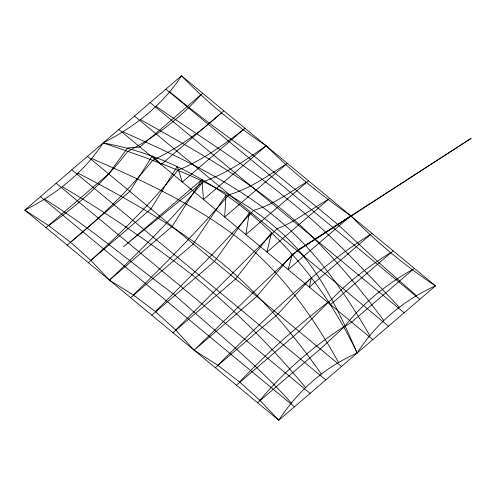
<?xml version="1.0" encoding="UTF-8"?>
<svg xmlns="http://www.w3.org/2000/svg" width="496" height="496" viewBox="0 0 496 496"><rect width="100%" height="100%" fill="white"/><g stroke="black" fill="none" stroke-linecap="round" stroke-linejoin="round"><path stroke-width="0.74" d="M292.293 254.274L288.139 269.588L350.821 215.841C376.483 242.085 404.829 265.676 435.482 285.882L278.777 420.255L24.8 210.118L181.505 75.745L435.482 285.882C403.508 300.086 375.956 323.553 357.126 353.065C324.985 366.959 297.749 390.922 278.777 420.255L259.885 400.322L239.593 381.976L217.725 365.223L194.116 350.207L175.689 329.983L155.415 311.587L133.35 294.971L109.461 280.159L90.88 260.4L70.544 242.265L48.54 225.562L24.8 210.118C55.924 194.643 84.035 172.217 103.149 142.935C134.056 127.119 162.595 105.264 181.505 75.745C206.875 102.319 235.594 125.476 266.16 145.793C292.132 171.715 320.645 194.99 350.821 215.841L315.14 239.357L298.325 249.823L253.723 292.02L194.116 350.207L256.798 296.459L292.293 254.274L471.2 138.316L298.325 249.823C247.541 192.789 173.47 166.786 103.149 142.935C216.591 163.023 309.219 251.224 357.126 353.065C341.558 316.566 324.254 280.246 298.325 249.823M201.915 179.502L172.143 226.412L109.461 280.159C142.296 248.775 174.487 216.591 203.41 181.505C226.443 173.798 246.394 159.507 266.16 145.793L203.478 199.541L201.915 179.502L123.56 246.686L203.41 181.505M259.885 400.322C284.251 371.281 313.255 346.413 345.092 325.903C363.283 302.721 386.731 284.27 412.213 269.706M200.868 94.947C180.253 118.122 155.217 137.026 127.788 151.423C105.598 180.253 78.498 204.997 48.54 225.562M239.593 381.976C268.045 351.931 299.02 324.353 331.886 299.224C348.973 280.86 369.452 266.129 390.464 252.607M155.415 311.587L211.749 254.975L253.723 210.323C272.98 204.78 289.342 192.615 306.224 182.274M175.689 329.983L277.152 228.662L285.082 225.438L294.612 220.292L327.949 199.423M217.725 365.223C265.521 318.506 313.367 270.717 370.028 234.633M133.35 294.971C166.315 262.651 198.828 229.797 228.879 194.717C249.73 188.802 267.586 175.975 285.609 164.418M90.88 260.4C121.737 232.202 151.559 202.746 177.89 170.221C201.76 160.506 222.865 145.421 243.176 129.809M221.421 112.896C200.657 131.583 177.921 148.254 152.663 160.363C128.421 190.619 100.39 217.595 70.544 242.265M45.967 227.627L108.649 173.879L127.596 147.969L139.984 147.008L202.666 93.26M67.127 245.136L129.809 191.394L152.402 155.812L161.15 164.517L223.832 110.769M88.294 262.651L150.976 208.903L177.277 166.365L182.317 182.032L244.999 128.284M130.622 297.674L193.304 243.927L226.021 195.058L224.645 217.05L287.327 163.302M151.788 315.183L214.47 261.435L249.302 212.858L245.811 234.565L308.493 180.817M172.955 332.698L235.637 278.95L271.479 232.674L266.972 252.073L329.654 198.326M215.283 367.716L277.965 313.968L311.482 277.4L309.306 287.097L371.988 233.349M236.449 385.231L299.131 331.483L328.817 301.773L330.466 304.606L393.148 250.864M257.61 402.74L320.292 348.992L344.094 327.1L351.633 322.121L414.315 268.373M91.748 158.571C140.523 179.589 189.224 202.008 232.178 233.635C277.785 266.972 311.345 313.447 338.526 362.365M122.958 131.806C171.374 153.394 219.988 175.72 262.818 207.365C308.469 240.622 341.961 287.066 369.737 335.6M78.126 173.24C124.502 197.29 170.209 223.132 211.749 254.975C254.597 288.226 290.241 329.666 321.265 373.934M140.573 119.697C185.994 145.136 231.781 170.432 272.986 202.467C316.095 235.451 351.286 277.19 383.706 320.391M62.422 186.818C107.471 213.41 150.772 242.953 192.181 274.908C233.411 308.729 271.554 346.338 305.468 387.512M44.671 199.156C89.968 227.342 130.355 262.359 173.34 293.787C213.088 329.679 255.521 362.849 291.257 402.963M156.153 106.448C199.082 135.879 243.418 163.407 283.879 196.28C326.058 229.164 362.551 268.392 399.193 307.142M169.781 91.878L188.92 107.427L209.417 123.25L252.811 155.056L316.51 206.776L337.726 224.44L377.382 261.249L416.373 295.678M165.831 89.187L419.808 299.324M150.164 102.622L404.141 312.759M134.49 116.058L388.467 326.194M118.823 129.493L372.8 339.63M87.482 156.37L341.459 366.507M71.808 169.806L325.785 379.942M56.141 183.241L310.118 393.378M40.467 196.676L294.444 406.813"/></g></svg>
